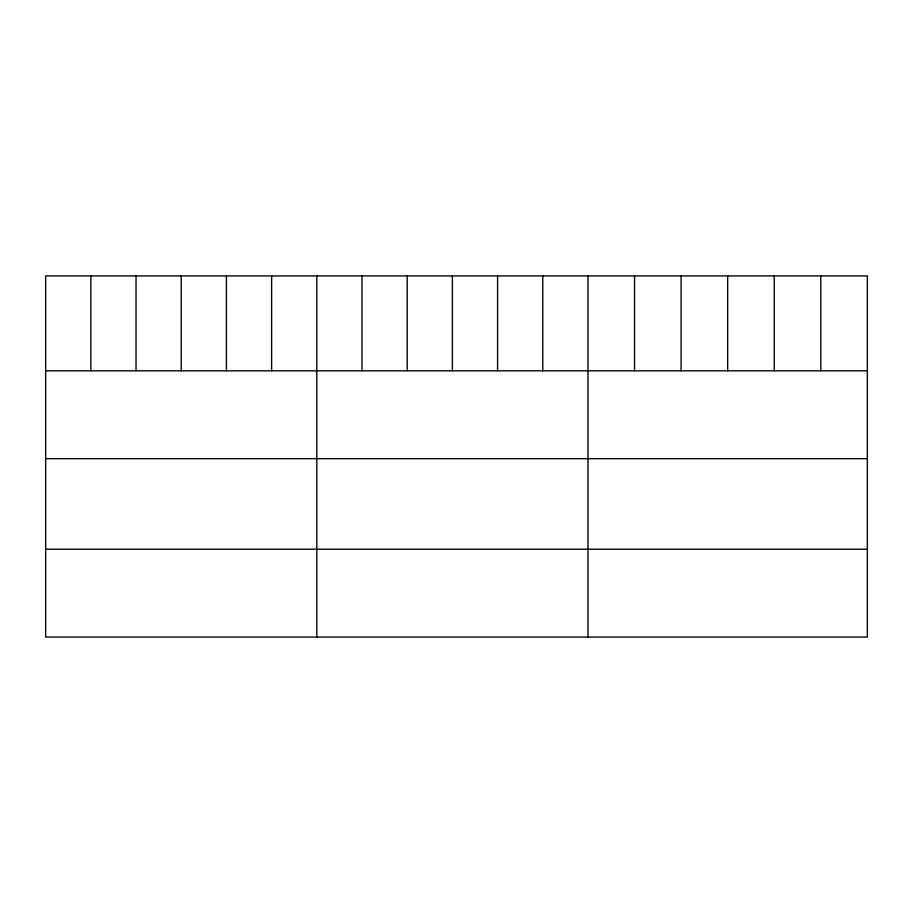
<?xml version="1.0" encoding="UTF-8"?>
<svg xmlns="http://www.w3.org/2000/svg" width="913" height="913" viewBox="0 0 913 913"><rect width="100%" height="100%" fill="white"/><g stroke="black" fill="none" stroke-linecap="round" stroke-linejoin="round"><path stroke-width="1.37" d="M867.35 370.804L867.35 637.069L45.65 637.069L45.65 275.931L867.35 275.931L867.35 370.804L45.65 370.804M45.65 458.668L867.35 458.668M45.65 549.204L867.35 549.204M820.787 275.931L820.787 370.804M774.224 275.931L774.224 370.804M727.661 275.931L727.661 370.804M681.098 275.931L681.098 370.804M634.535 275.931L634.535 370.804M587.972 275.931L587.972 637.069M542.779 275.931L542.779 370.804M497.585 275.931L497.585 370.804M452.392 275.931L452.392 370.804M407.198 275.931L407.198 370.804M362.005 275.931L362.005 370.804M316.811 275.931L316.811 637.069M271.618 275.931L271.618 370.804M226.424 275.931L226.424 370.804M181.231 275.931L181.231 370.804M136.037 275.931L136.037 370.804M90.844 275.931L90.844 370.804"/></g></svg>
